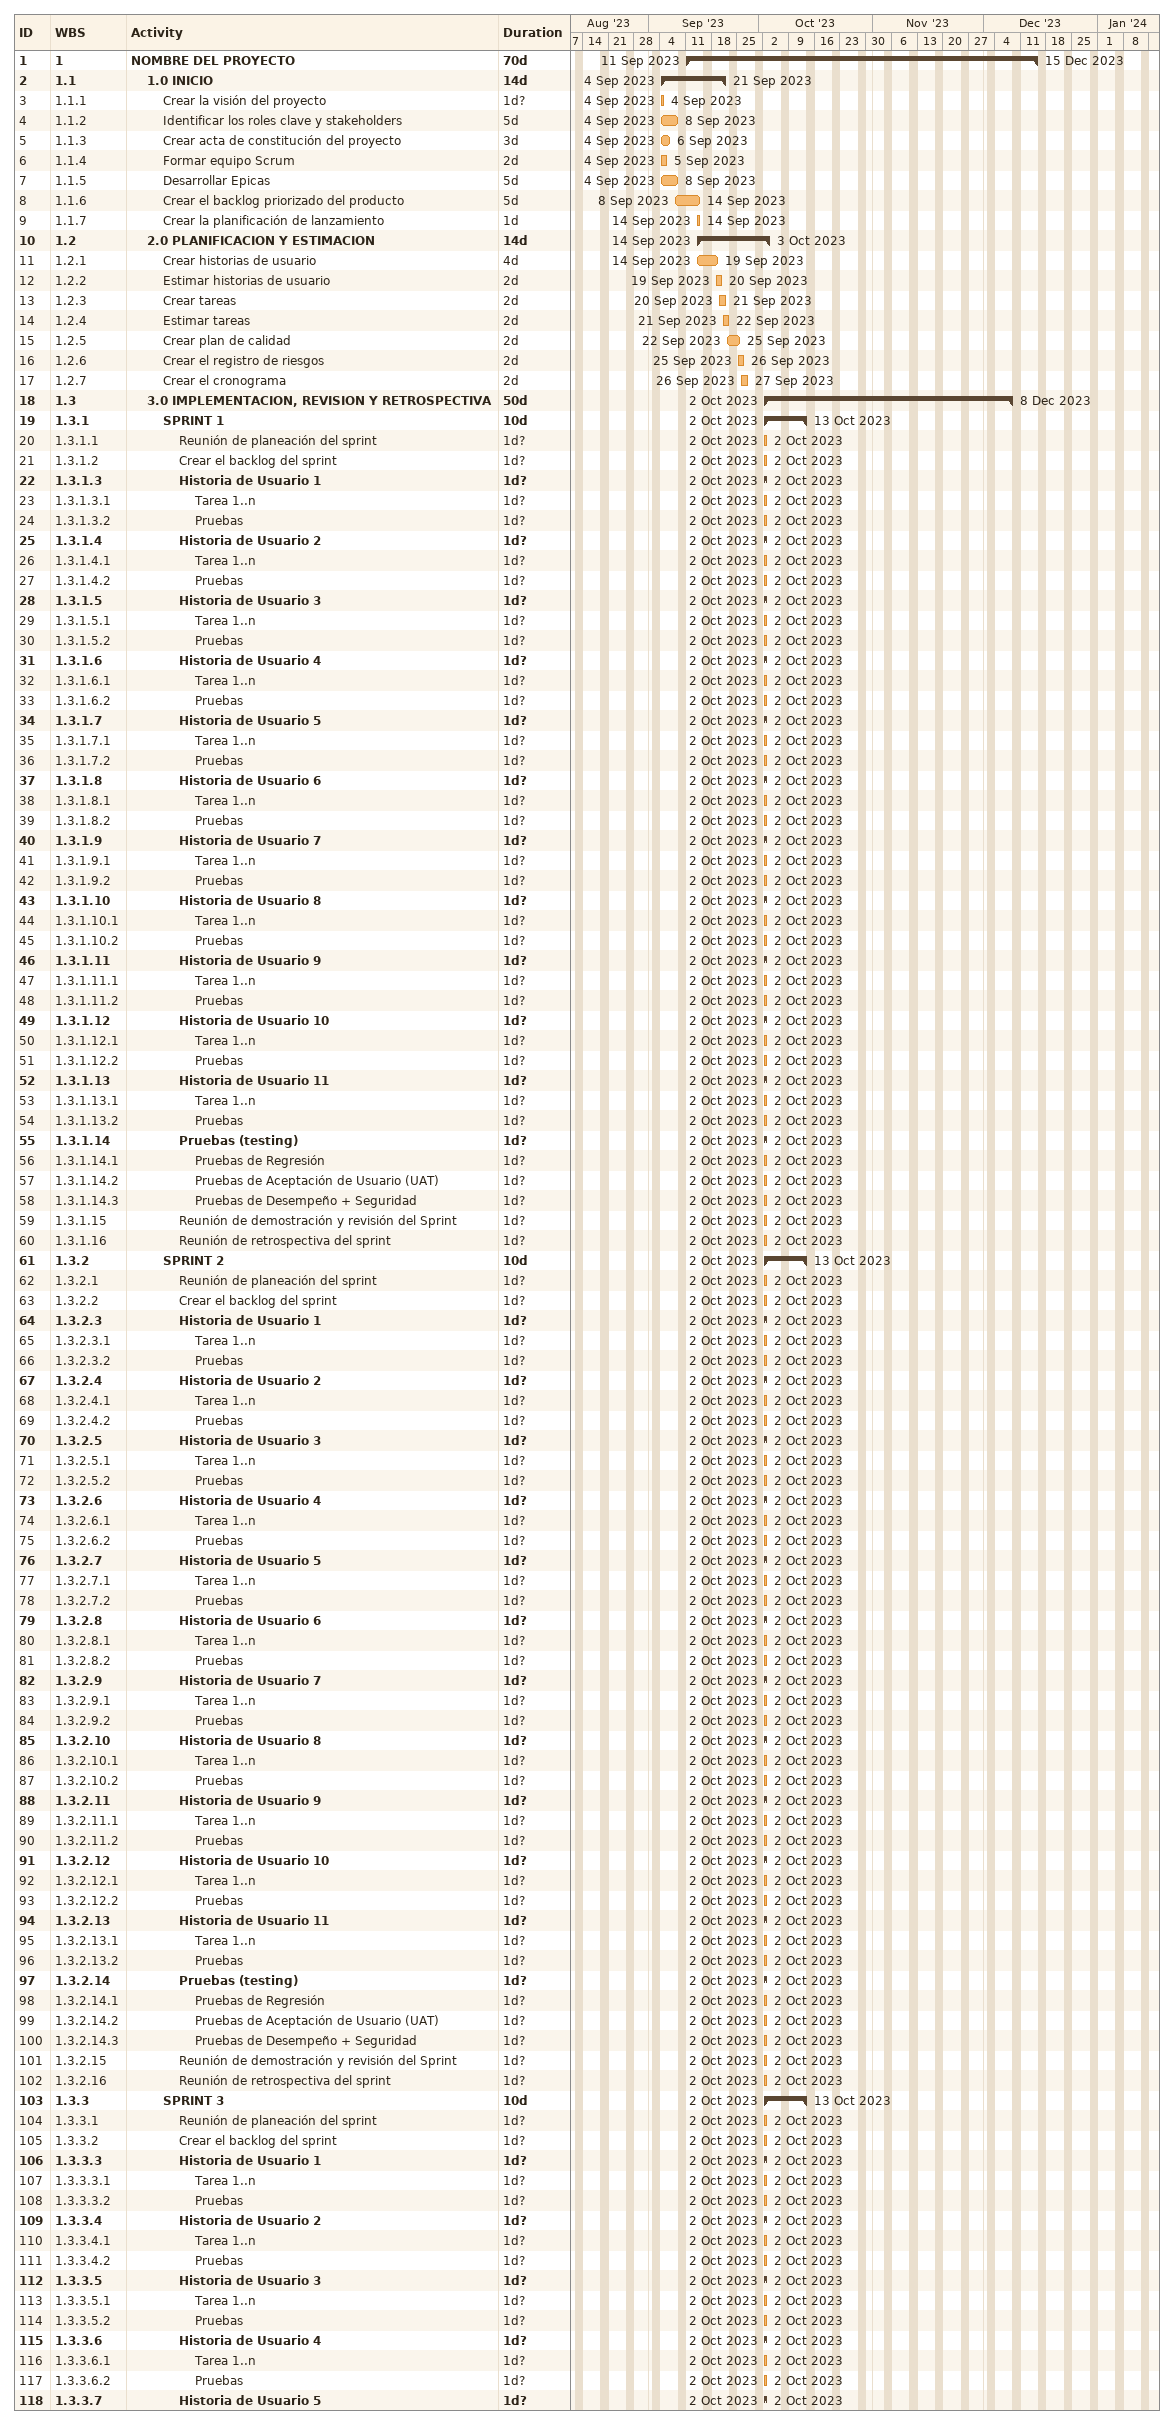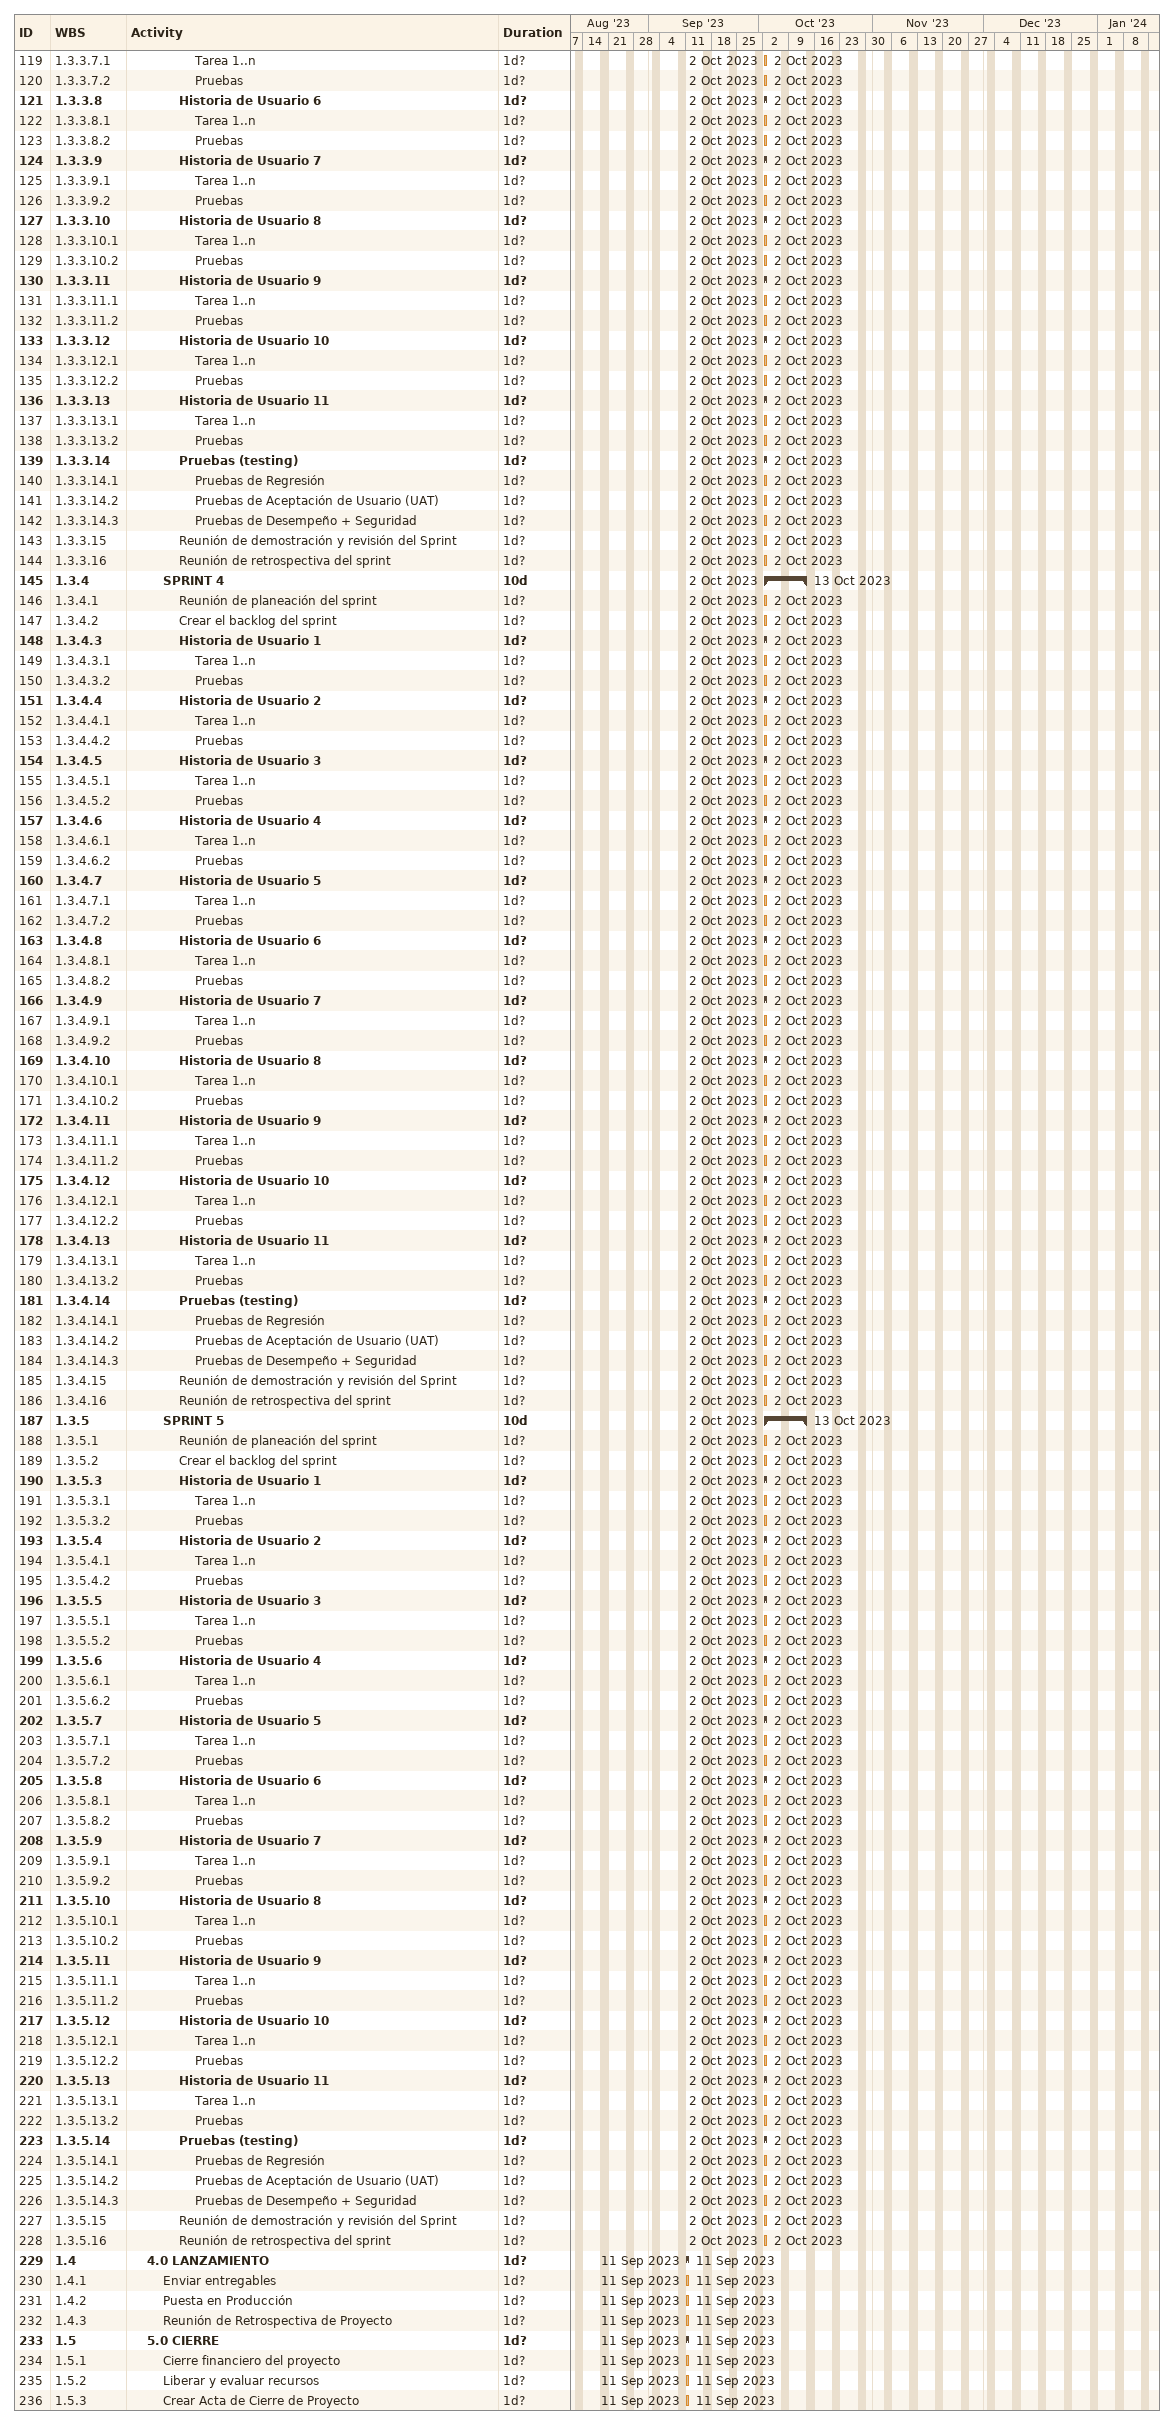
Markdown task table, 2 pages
| ID | WBS | Task | Duration | Start | Finish |
|---|---|---|---|---|---|
| 1 | 1 | **NOMBRE DEL PROYECTO** | 70d | 2023-09-11 | 2023-12-15 |
| 2 | 1.1 | **1.0 INICIO** | 14d | 2023-09-04 | 2023-09-21 |
| 3 | 1.1.1 | Crear la visión del proyecto | 1d? | 2023-09-04 | 2023-09-04 |
| 4 | 1.1.2 | Identificar los roles clave y stakeholders | 5d | 2023-09-04 | 2023-09-08 |
| 5 | 1.1.3 | Crear acta de constitución del proyecto | 3d | 2023-09-04 | 2023-09-06 |
| 6 | 1.1.4 | Formar equipo Scrum | 2d | 2023-09-04 | 2023-09-05 |
| 7 | 1.1.5 | Desarrollar Epicas | 5d | 2023-09-04 | 2023-09-08 |
| 8 | 1.1.6 | Crear el backlog priorizado del producto | 5d | 2023-09-08 | 2023-09-14 |
| 9 | 1.1.7 | Crear la planificación de lanzamiento | 1d | 2023-09-14 | 2023-09-14 |
| 10 | 1.2 | **2.0 PLANIFICACION Y ESTIMACION** | 14d | 2023-09-14 | 2023-10-03 |
| 11 | 1.2.1 | Crear historias de usuario | 4d | 2023-09-14 | 2023-09-19 |
| 12 | 1.2.2 | Estimar historias de usuario | 2d | 2023-09-19 | 2023-09-20 |
| 13 | 1.2.3 | Crear tareas | 2d | 2023-09-20 | 2023-09-21 |
| 14 | 1.2.4 | Estimar tareas | 2d | 2023-09-21 | 2023-09-22 |
| 15 | 1.2.5 | Crear plan de calidad | 2d | 2023-09-22 | 2023-09-25 |
| 16 | 1.2.6 | Crear el registro de riesgos | 2d | 2023-09-25 | 2023-09-26 |
| 17 | 1.2.7 | Crear el cronograma | 2d | 2023-09-26 | 2023-09-27 |
| 18 | 1.3 | **3.0 IMPLEMENTACION, REVISION Y RETROSPECTIVA** | 50d | 2023-10-02 | 2023-12-08 |
| 19 | 1.3.1 | **SPRINT 1** | 10d | 2023-10-02 | 2023-10-13 |
| 20 | 1.3.1.1 | Reunión de planeación del sprint | 1d? | 2023-10-02 | 2023-10-02 |
| 21 | 1.3.1.2 | Crear el backlog del sprint | 1d? | 2023-10-02 | 2023-10-02 |
| 22 | 1.3.1.3 | **Historia de Usuario 1** | 1d? | 2023-10-02 | 2023-10-02 |
| 23 | 1.3.1.3.1 | Tarea 1..n | 1d? | 2023-10-02 | 2023-10-02 |
| 24 | 1.3.1.3.2 | Pruebas | 1d? | 2023-10-02 | 2023-10-02 |
| 25 | 1.3.1.4 | **Historia de Usuario 2** | 1d? | 2023-10-02 | 2023-10-02 |
| 26 | 1.3.1.4.1 | Tarea 1..n | 1d? | 2023-10-02 | 2023-10-02 |
| 27 | 1.3.1.4.2 | Pruebas | 1d? | 2023-10-02 | 2023-10-02 |
| 28 | 1.3.1.5 | **Historia de Usuario 3** | 1d? | 2023-10-02 | 2023-10-02 |
| 29 | 1.3.1.5.1 | Tarea 1..n | 1d? | 2023-10-02 | 2023-10-02 |
| 30 | 1.3.1.5.2 | Pruebas | 1d? | 2023-10-02 | 2023-10-02 |
| 31 | 1.3.1.6 | **Historia de Usuario 4** | 1d? | 2023-10-02 | 2023-10-02 |
| 32 | 1.3.1.6.1 | Tarea 1..n | 1d? | 2023-10-02 | 2023-10-02 |
| 33 | 1.3.1.6.2 | Pruebas | 1d? | 2023-10-02 | 2023-10-02 |
| 34 | 1.3.1.7 | **Historia de Usuario 5** | 1d? | 2023-10-02 | 2023-10-02 |
| 35 | 1.3.1.7.1 | Tarea 1..n | 1d? | 2023-10-02 | 2023-10-02 |
| 36 | 1.3.1.7.2 | Pruebas | 1d? | 2023-10-02 | 2023-10-02 |
| 37 | 1.3.1.8 | **Historia de Usuario 6** | 1d? | 2023-10-02 | 2023-10-02 |
| 38 | 1.3.1.8.1 | Tarea 1..n | 1d? | 2023-10-02 | 2023-10-02 |
| 39 | 1.3.1.8.2 | Pruebas | 1d? | 2023-10-02 | 2023-10-02 |
| 40 | 1.3.1.9 | **Historia de Usuario 7** | 1d? | 2023-10-02 | 2023-10-02 |
| 41 | 1.3.1.9.1 | Tarea 1..n | 1d? | 2023-10-02 | 2023-10-02 |
| 42 | 1.3.1.9.2 | Pruebas | 1d? | 2023-10-02 | 2023-10-02 |
| 43 | 1.3.1.10 | **Historia de Usuario 8** | 1d? | 2023-10-02 | 2023-10-02 |
| 44 | 1.3.1.10.1 | Tarea 1..n | 1d? | 2023-10-02 | 2023-10-02 |
| 45 | 1.3.1.10.2 | Pruebas | 1d? | 2023-10-02 | 2023-10-02 |
| 46 | 1.3.1.11 | **Historia de Usuario 9** | 1d? | 2023-10-02 | 2023-10-02 |
| 47 | 1.3.1.11.1 | Tarea 1..n | 1d? | 2023-10-02 | 2023-10-02 |
| 48 | 1.3.1.11.2 | Pruebas | 1d? | 2023-10-02 | 2023-10-02 |
| 49 | 1.3.1.12 | **Historia de Usuario 10** | 1d? | 2023-10-02 | 2023-10-02 |
| 50 | 1.3.1.12.1 | Tarea 1..n | 1d? | 2023-10-02 | 2023-10-02 |
| 51 | 1.3.1.12.2 | Pruebas | 1d? | 2023-10-02 | 2023-10-02 |
| 52 | 1.3.1.13 | **Historia de Usuario 11** | 1d? | 2023-10-02 | 2023-10-02 |
| 53 | 1.3.1.13.1 | Tarea 1..n | 1d? | 2023-10-02 | 2023-10-02 |
| 54 | 1.3.1.13.2 | Pruebas | 1d? | 2023-10-02 | 2023-10-02 |
| 55 | 1.3.1.14 | **Pruebas (testing)** | 1d? | 2023-10-02 | 2023-10-02 |
| 56 | 1.3.1.14.1 | Pruebas de Regresión | 1d? | 2023-10-02 | 2023-10-02 |
| 57 | 1.3.1.14.2 | Pruebas de Aceptación de Usuario (UAT) | 1d? | 2023-10-02 | 2023-10-02 |
| 58 | 1.3.1.14.3 | Pruebas de Desempeño + Seguridad | 1d? | 2023-10-02 | 2023-10-02 |
| 59 | 1.3.1.15 | Reunión de demostración y revisión del Sprint | 1d? | 2023-10-02 | 2023-10-02 |
| 60 | 1.3.1.16 | Reunión de retrospectiva del sprint | 1d? | 2023-10-02 | 2023-10-02 |
| 61 | 1.3.2 | **SPRINT 2** | 10d | 2023-10-02 | 2023-10-13 |
| 62 | 1.3.2.1 | Reunión de planeación del sprint | 1d? | 2023-10-02 | 2023-10-02 |
| 63 | 1.3.2.2 | Crear el backlog del sprint | 1d? | 2023-10-02 | 2023-10-02 |
| 64 | 1.3.2.3 | **Historia de Usuario 1** | 1d? | 2023-10-02 | 2023-10-02 |
| 65 | 1.3.2.3.1 | Tarea 1..n | 1d? | 2023-10-02 | 2023-10-02 |
| 66 | 1.3.2.3.2 | Pruebas | 1d? | 2023-10-02 | 2023-10-02 |
| 67 | 1.3.2.4 | **Historia de Usuario 2** | 1d? | 2023-10-02 | 2023-10-02 |
| 68 | 1.3.2.4.1 | Tarea 1..n | 1d? | 2023-10-02 | 2023-10-02 |
| 69 | 1.3.2.4.2 | Pruebas | 1d? | 2023-10-02 | 2023-10-02 |
| 70 | 1.3.2.5 | **Historia de Usuario 3** | 1d? | 2023-10-02 | 2023-10-02 |
| 71 | 1.3.2.5.1 | Tarea 1..n | 1d? | 2023-10-02 | 2023-10-02 |
| 72 | 1.3.2.5.2 | Pruebas | 1d? | 2023-10-02 | 2023-10-02 |
| 73 | 1.3.2.6 | **Historia de Usuario 4** | 1d? | 2023-10-02 | 2023-10-02 |
| 74 | 1.3.2.6.1 | Tarea 1..n | 1d? | 2023-10-02 | 2023-10-02 |
| 75 | 1.3.2.6.2 | Pruebas | 1d? | 2023-10-02 | 2023-10-02 |
| 76 | 1.3.2.7 | **Historia de Usuario 5** | 1d? | 2023-10-02 | 2023-10-02 |
| 77 | 1.3.2.7.1 | Tarea 1..n | 1d? | 2023-10-02 | 2023-10-02 |
| 78 | 1.3.2.7.2 | Pruebas | 1d? | 2023-10-02 | 2023-10-02 |
| 79 | 1.3.2.8 | **Historia de Usuario 6** | 1d? | 2023-10-02 | 2023-10-02 |
| 80 | 1.3.2.8.1 | Tarea 1..n | 1d? | 2023-10-02 | 2023-10-02 |
| 81 | 1.3.2.8.2 | Pruebas | 1d? | 2023-10-02 | 2023-10-02 |
| 82 | 1.3.2.9 | **Historia de Usuario 7** | 1d? | 2023-10-02 | 2023-10-02 |
| 83 | 1.3.2.9.1 | Tarea 1..n | 1d? | 2023-10-02 | 2023-10-02 |
| 84 | 1.3.2.9.2 | Pruebas | 1d? | 2023-10-02 | 2023-10-02 |
| 85 | 1.3.2.10 | **Historia de Usuario 8** | 1d? | 2023-10-02 | 2023-10-02 |
| 86 | 1.3.2.10.1 | Tarea 1..n | 1d? | 2023-10-02 | 2023-10-02 |
| 87 | 1.3.2.10.2 | Pruebas | 1d? | 2023-10-02 | 2023-10-02 |
| 88 | 1.3.2.11 | **Historia de Usuario 9** | 1d? | 2023-10-02 | 2023-10-02 |
| 89 | 1.3.2.11.1 | Tarea 1..n | 1d? | 2023-10-02 | 2023-10-02 |
| 90 | 1.3.2.11.2 | Pruebas | 1d? | 2023-10-02 | 2023-10-02 |
| 91 | 1.3.2.12 | **Historia de Usuario 10** | 1d? | 2023-10-02 | 2023-10-02 |
| 92 | 1.3.2.12.1 | Tarea 1..n | 1d? | 2023-10-02 | 2023-10-02 |
| 93 | 1.3.2.12.2 | Pruebas | 1d? | 2023-10-02 | 2023-10-02 |
| 94 | 1.3.2.13 | **Historia de Usuario 11** | 1d? | 2023-10-02 | 2023-10-02 |
| 95 | 1.3.2.13.1 | Tarea 1..n | 1d? | 2023-10-02 | 2023-10-02 |
| 96 | 1.3.2.13.2 | Pruebas | 1d? | 2023-10-02 | 2023-10-02 |
| 97 | 1.3.2.14 | **Pruebas (testing)** | 1d? | 2023-10-02 | 2023-10-02 |
| 98 | 1.3.2.14.1 | Pruebas de Regresión | 1d? | 2023-10-02 | 2023-10-02 |
| 99 | 1.3.2.14.2 | Pruebas de Aceptación de Usuario (UAT) | 1d? | 2023-10-02 | 2023-10-02 |
| 100 | 1.3.2.14.3 | Pruebas de Desempeño + Seguridad | 1d? | 2023-10-02 | 2023-10-02 |
| 101 | 1.3.2.15 | Reunión de demostración y revisión del Sprint | 1d? | 2023-10-02 | 2023-10-02 |
| 102 | 1.3.2.16 | Reunión de retrospectiva del sprint | 1d? | 2023-10-02 | 2023-10-02 |
| 103 | 1.3.3 | **SPRINT 3** | 10d | 2023-10-02 | 2023-10-13 |
| 104 | 1.3.3.1 | Reunión de planeación del sprint | 1d? | 2023-10-02 | 2023-10-02 |
| 105 | 1.3.3.2 | Crear el backlog del sprint | 1d? | 2023-10-02 | 2023-10-02 |
| 106 | 1.3.3.3 | **Historia de Usuario 1** | 1d? | 2023-10-02 | 2023-10-02 |
| 107 | 1.3.3.3.1 | Tarea 1..n | 1d? | 2023-10-02 | 2023-10-02 |
| 108 | 1.3.3.3.2 | Pruebas | 1d? | 2023-10-02 | 2023-10-02 |
| 109 | 1.3.3.4 | **Historia de Usuario 2** | 1d? | 2023-10-02 | 2023-10-02 |
| 110 | 1.3.3.4.1 | Tarea 1..n | 1d? | 2023-10-02 | 2023-10-02 |
| 111 | 1.3.3.4.2 | Pruebas | 1d? | 2023-10-02 | 2023-10-02 |
| 112 | 1.3.3.5 | **Historia de Usuario 3** | 1d? | 2023-10-02 | 2023-10-02 |
| 113 | 1.3.3.5.1 | Tarea 1..n | 1d? | 2023-10-02 | 2023-10-02 |
| 114 | 1.3.3.5.2 | Pruebas | 1d? | 2023-10-02 | 2023-10-02 |
| 115 | 1.3.3.6 | **Historia de Usuario 4** | 1d? | 2023-10-02 | 2023-10-02 |
| 116 | 1.3.3.6.1 | Tarea 1..n | 1d? | 2023-10-02 | 2023-10-02 |
| 117 | 1.3.3.6.2 | Pruebas | 1d? | 2023-10-02 | 2023-10-02 |
| 118 | 1.3.3.7 | **Historia de Usuario 5** | 1d? | 2023-10-02 | 2023-10-02 |
| 119 | 1.3.3.7.1 | Tarea 1..n | 1d? | 2023-10-02 | 2023-10-02 |
| 120 | 1.3.3.7.2 | Pruebas | 1d? | 2023-10-02 | 2023-10-02 |
| 121 | 1.3.3.8 | **Historia de Usuario 6** | 1d? | 2023-10-02 | 2023-10-02 |
| 122 | 1.3.3.8.1 | Tarea 1..n | 1d? | 2023-10-02 | 2023-10-02 |
| 123 | 1.3.3.8.2 | Pruebas | 1d? | 2023-10-02 | 2023-10-02 |
| 124 | 1.3.3.9 | **Historia de Usuario 7** | 1d? | 2023-10-02 | 2023-10-02 |
| 125 | 1.3.3.9.1 | Tarea 1..n | 1d? | 2023-10-02 | 2023-10-02 |
| 126 | 1.3.3.9.2 | Pruebas | 1d? | 2023-10-02 | 2023-10-02 |
| 127 | 1.3.3.10 | **Historia de Usuario 8** | 1d? | 2023-10-02 | 2023-10-02 |
| 128 | 1.3.3.10.1 | Tarea 1..n | 1d? | 2023-10-02 | 2023-10-02 |
| 129 | 1.3.3.10.2 | Pruebas | 1d? | 2023-10-02 | 2023-10-02 |
| 130 | 1.3.3.11 | **Historia de Usuario 9** | 1d? | 2023-10-02 | 2023-10-02 |
| 131 | 1.3.3.11.1 | Tarea 1..n | 1d? | 2023-10-02 | 2023-10-02 |
| 132 | 1.3.3.11.2 | Pruebas | 1d? | 2023-10-02 | 2023-10-02 |
| 133 | 1.3.3.12 | **Historia de Usuario 10** | 1d? | 2023-10-02 | 2023-10-02 |
| 134 | 1.3.3.12.1 | Tarea 1..n | 1d? | 2023-10-02 | 2023-10-02 |
| 135 | 1.3.3.12.2 | Pruebas | 1d? | 2023-10-02 | 2023-10-02 |
| 136 | 1.3.3.13 | **Historia de Usuario 11** | 1d? | 2023-10-02 | 2023-10-02 |
| 137 | 1.3.3.13.1 | Tarea 1..n | 1d? | 2023-10-02 | 2023-10-02 |
| 138 | 1.3.3.13.2 | Pruebas | 1d? | 2023-10-02 | 2023-10-02 |
| 139 | 1.3.3.14 | **Pruebas (testing)** | 1d? | 2023-10-02 | 2023-10-02 |
| 140 | 1.3.3.14.1 | Pruebas de Regresión | 1d? | 2023-10-02 | 2023-10-02 |
| 141 | 1.3.3.14.2 | Pruebas de Aceptación de Usuario (UAT) | 1d? | 2023-10-02 | 2023-10-02 |
| 142 | 1.3.3.14.3 | Pruebas de Desempeño + Seguridad | 1d? | 2023-10-02 | 2023-10-02 |
| 143 | 1.3.3.15 | Reunión de demostración y revisión del Sprint | 1d? | 2023-10-02 | 2023-10-02 |
| 144 | 1.3.3.16 | Reunión de retrospectiva del sprint | 1d? | 2023-10-02 | 2023-10-02 |
| 145 | 1.3.4 | **SPRINT 4** | 10d | 2023-10-02 | 2023-10-13 |
| 146 | 1.3.4.1 | Reunión de planeación del sprint | 1d? | 2023-10-02 | 2023-10-02 |
| 147 | 1.3.4.2 | Crear el backlog del sprint | 1d? | 2023-10-02 | 2023-10-02 |
| 148 | 1.3.4.3 | **Historia de Usuario 1** | 1d? | 2023-10-02 | 2023-10-02 |
| 149 | 1.3.4.3.1 | Tarea 1..n | 1d? | 2023-10-02 | 2023-10-02 |
| 150 | 1.3.4.3.2 | Pruebas | 1d? | 2023-10-02 | 2023-10-02 |
| 151 | 1.3.4.4 | **Historia de Usuario 2** | 1d? | 2023-10-02 | 2023-10-02 |
| 152 | 1.3.4.4.1 | Tarea 1..n | 1d? | 2023-10-02 | 2023-10-02 |
| 153 | 1.3.4.4.2 | Pruebas | 1d? | 2023-10-02 | 2023-10-02 |
| 154 | 1.3.4.5 | **Historia de Usuario 3** | 1d? | 2023-10-02 | 2023-10-02 |
| 155 | 1.3.4.5.1 | Tarea 1..n | 1d? | 2023-10-02 | 2023-10-02 |
| 156 | 1.3.4.5.2 | Pruebas | 1d? | 2023-10-02 | 2023-10-02 |
| 157 | 1.3.4.6 | **Historia de Usuario 4** | 1d? | 2023-10-02 | 2023-10-02 |
| 158 | 1.3.4.6.1 | Tarea 1..n | 1d? | 2023-10-02 | 2023-10-02 |
| 159 | 1.3.4.6.2 | Pruebas | 1d? | 2023-10-02 | 2023-10-02 |
| 160 | 1.3.4.7 | **Historia de Usuario 5** | 1d? | 2023-10-02 | 2023-10-02 |
| 161 | 1.3.4.7.1 | Tarea 1..n | 1d? | 2023-10-02 | 2023-10-02 |
| 162 | 1.3.4.7.2 | Pruebas | 1d? | 2023-10-02 | 2023-10-02 |
| 163 | 1.3.4.8 | **Historia de Usuario 6** | 1d? | 2023-10-02 | 2023-10-02 |
| 164 | 1.3.4.8.1 | Tarea 1..n | 1d? | 2023-10-02 | 2023-10-02 |
| 165 | 1.3.4.8.2 | Pruebas | 1d? | 2023-10-02 | 2023-10-02 |
| 166 | 1.3.4.9 | **Historia de Usuario 7** | 1d? | 2023-10-02 | 2023-10-02 |
| 167 | 1.3.4.9.1 | Tarea 1..n | 1d? | 2023-10-02 | 2023-10-02 |
| 168 | 1.3.4.9.2 | Pruebas | 1d? | 2023-10-02 | 2023-10-02 |
| 169 | 1.3.4.10 | **Historia de Usuario 8** | 1d? | 2023-10-02 | 2023-10-02 |
| 170 | 1.3.4.10.1 | Tarea 1..n | 1d? | 2023-10-02 | 2023-10-02 |
| 171 | 1.3.4.10.2 | Pruebas | 1d? | 2023-10-02 | 2023-10-02 |
| 172 | 1.3.4.11 | **Historia de Usuario 9** | 1d? | 2023-10-02 | 2023-10-02 |
| 173 | 1.3.4.11.1 | Tarea 1..n | 1d? | 2023-10-02 | 2023-10-02 |
| 174 | 1.3.4.11.2 | Pruebas | 1d? | 2023-10-02 | 2023-10-02 |
| 175 | 1.3.4.12 | **Historia de Usuario 10** | 1d? | 2023-10-02 | 2023-10-02 |
| 176 | 1.3.4.12.1 | Tarea 1..n | 1d? | 2023-10-02 | 2023-10-02 |
| 177 | 1.3.4.12.2 | Pruebas | 1d? | 2023-10-02 | 2023-10-02 |
| 178 | 1.3.4.13 | **Historia de Usuario 11** | 1d? | 2023-10-02 | 2023-10-02 |
| 179 | 1.3.4.13.1 | Tarea 1..n | 1d? | 2023-10-02 | 2023-10-02 |
| 180 | 1.3.4.13.2 | Pruebas | 1d? | 2023-10-02 | 2023-10-02 |
| 181 | 1.3.4.14 | **Pruebas (testing)** | 1d? | 2023-10-02 | 2023-10-02 |
| 182 | 1.3.4.14.1 | Pruebas de Regresión | 1d? | 2023-10-02 | 2023-10-02 |
| 183 | 1.3.4.14.2 | Pruebas de Aceptación de Usuario (UAT) | 1d? | 2023-10-02 | 2023-10-02 |
| 184 | 1.3.4.14.3 | Pruebas de Desempeño + Seguridad | 1d? | 2023-10-02 | 2023-10-02 |
| 185 | 1.3.4.15 | Reunión de demostración y revisión del Sprint | 1d? | 2023-10-02 | 2023-10-02 |
| 186 | 1.3.4.16 | Reunión de retrospectiva del sprint | 1d? | 2023-10-02 | 2023-10-02 |
| 187 | 1.3.5 | **SPRINT 5** | 10d | 2023-10-02 | 2023-10-13 |
| 188 | 1.3.5.1 | Reunión de planeación del sprint | 1d? | 2023-10-02 | 2023-10-02 |
| 189 | 1.3.5.2 | Crear el backlog del sprint | 1d? | 2023-10-02 | 2023-10-02 |
| 190 | 1.3.5.3 | **Historia de Usuario 1** | 1d? | 2023-10-02 | 2023-10-02 |
| 191 | 1.3.5.3.1 | Tarea 1..n | 1d? | 2023-10-02 | 2023-10-02 |
| 192 | 1.3.5.3.2 | Pruebas | 1d? | 2023-10-02 | 2023-10-02 |
| 193 | 1.3.5.4 | **Historia de Usuario 2** | 1d? | 2023-10-02 | 2023-10-02 |
| 194 | 1.3.5.4.1 | Tarea 1..n | 1d? | 2023-10-02 | 2023-10-02 |
| 195 | 1.3.5.4.2 | Pruebas | 1d? | 2023-10-02 | 2023-10-02 |
| 196 | 1.3.5.5 | **Historia de Usuario 3** | 1d? | 2023-10-02 | 2023-10-02 |
| 197 | 1.3.5.5.1 | Tarea 1..n | 1d? | 2023-10-02 | 2023-10-02 |
| 198 | 1.3.5.5.2 | Pruebas | 1d? | 2023-10-02 | 2023-10-02 |
| 199 | 1.3.5.6 | **Historia de Usuario 4** | 1d? | 2023-10-02 | 2023-10-02 |
| 200 | 1.3.5.6.1 | Tarea 1..n | 1d? | 2023-10-02 | 2023-10-02 |
| 201 | 1.3.5.6.2 | Pruebas | 1d? | 2023-10-02 | 2023-10-02 |
| 202 | 1.3.5.7 | **Historia de Usuario 5** | 1d? | 2023-10-02 | 2023-10-02 |
| 203 | 1.3.5.7.1 | Tarea 1..n | 1d? | 2023-10-02 | 2023-10-02 |
| 204 | 1.3.5.7.2 | Pruebas | 1d? | 2023-10-02 | 2023-10-02 |
| 205 | 1.3.5.8 | **Historia de Usuario 6** | 1d? | 2023-10-02 | 2023-10-02 |
| 206 | 1.3.5.8.1 | Tarea 1..n | 1d? | 2023-10-02 | 2023-10-02 |
| 207 | 1.3.5.8.2 | Pruebas | 1d? | 2023-10-02 | 2023-10-02 |
| 208 | 1.3.5.9 | **Historia de Usuario 7** | 1d? | 2023-10-02 | 2023-10-02 |
| 209 | 1.3.5.9.1 | Tarea 1..n | 1d? | 2023-10-02 | 2023-10-02 |
| 210 | 1.3.5.9.2 | Pruebas | 1d? | 2023-10-02 | 2023-10-02 |
| 211 | 1.3.5.10 | **Historia de Usuario 8** | 1d? | 2023-10-02 | 2023-10-02 |
| 212 | 1.3.5.10.1 | Tarea 1..n | 1d? | 2023-10-02 | 2023-10-02 |
| 213 | 1.3.5.10.2 | Pruebas | 1d? | 2023-10-02 | 2023-10-02 |
| 214 | 1.3.5.11 | **Historia de Usuario 9** | 1d? | 2023-10-02 | 2023-10-02 |
| 215 | 1.3.5.11.1 | Tarea 1..n | 1d? | 2023-10-02 | 2023-10-02 |
| 216 | 1.3.5.11.2 | Pruebas | 1d? | 2023-10-02 | 2023-10-02 |
| 217 | 1.3.5.12 | **Historia de Usuario 10** | 1d? | 2023-10-02 | 2023-10-02 |
| 218 | 1.3.5.12.1 | Tarea 1..n | 1d? | 2023-10-02 | 2023-10-02 |
| 219 | 1.3.5.12.2 | Pruebas | 1d? | 2023-10-02 | 2023-10-02 |
| 220 | 1.3.5.13 | **Historia de Usuario 11** | 1d? | 2023-10-02 | 2023-10-02 |
| 221 | 1.3.5.13.1 | Tarea 1..n | 1d? | 2023-10-02 | 2023-10-02 |
| 222 | 1.3.5.13.2 | Pruebas | 1d? | 2023-10-02 | 2023-10-02 |
| 223 | 1.3.5.14 | **Pruebas (testing)** | 1d? | 2023-10-02 | 2023-10-02 |
| 224 | 1.3.5.14.1 | Pruebas de Regresión | 1d? | 2023-10-02 | 2023-10-02 |
| 225 | 1.3.5.14.2 | Pruebas de Aceptación de Usuario (UAT) | 1d? | 2023-10-02 | 2023-10-02 |
| 226 | 1.3.5.14.3 | Pruebas de Desempeño + Seguridad | 1d? | 2023-10-02 | 2023-10-02 |
| 227 | 1.3.5.15 | Reunión de demostración y revisión del Sprint | 1d? | 2023-10-02 | 2023-10-02 |
| 228 | 1.3.5.16 | Reunión de retrospectiva del sprint | 1d? | 2023-10-02 | 2023-10-02 |
| 229 | 1.4 | **4.0 LANZAMIENTO** | 1d? | 2023-09-11 | 2023-09-11 |
| 230 | 1.4.1 | Enviar entregables | 1d? | 2023-09-11 | 2023-09-11 |
| 231 | 1.4.2 | Puesta en Producción | 1d? | 2023-09-11 | 2023-09-11 |
| 232 | 1.4.3 | Reunión de Retrospectiva de Proyecto | 1d? | 2023-09-11 | 2023-09-11 |
| 233 | 1.5 | **5.0 CIERRE** | 1d? | 2023-09-11 | 2023-09-11 |
| 234 | 1.5.1 | Cierre financiero del proyecto | 1d? | 2023-09-11 | 2023-09-11 |
| 235 | 1.5.2 | Liberar y evaluar recursos | 1d? | 2023-09-11 | 2023-09-11 |
| 236 | 1.5.3 | Crear Acta de Cierre de Proyecto | 1d? | 2023-09-11 | 2023-09-11 |
